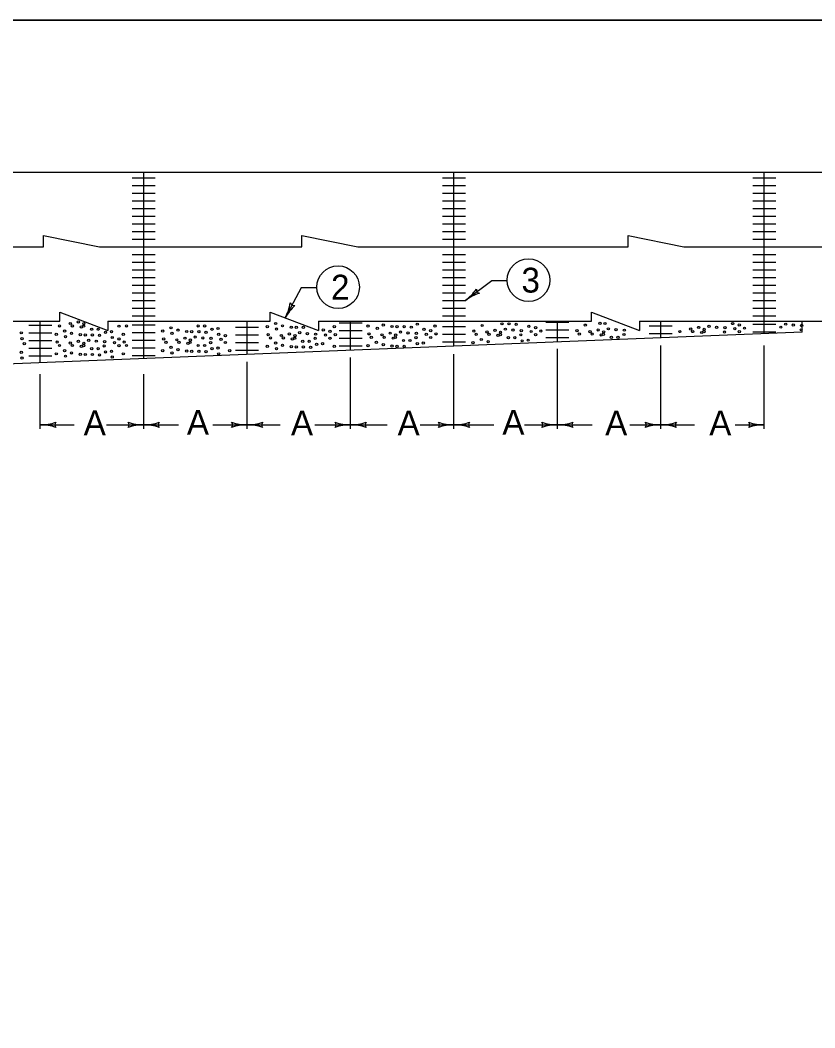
# Model space of a CAD drawing. Extents: x 1007 to 1035.5, y 1000.5 to 1021.5.
# Drawn here: x 1025.73 to 1032.14, y 1013.38 to 1021.5 of the extents above; entities that cross this region are included whole.
import ezdxf

# ---------------------------------------------------------------- set-up
doc = ezdxf.new("R2010")
doc.units = 0
for name, color, linetype in [('Level 1', 7, 'Continuous'), ('Level 10', 7, 'Continuous'), ('Level 11', 7, 'Continuous')]:
    doc.layers.add(name, color=color, linetype=linetype)

msp = doc.modelspace()

# ---------------------------------------------------------------- linework, layer by layer
at = {"layer": 'Level 1'}
for p, q in [((1025.2328, 1020.2749), (1035.1193, 1020.2749)), ((1026.7302, 1019.0749), (1026.7301, 1020.2749)), ((1029.2302, 1019.0749), (1029.2301, 1020.2749)), ((1031.7302, 1019.0749), (1031.7301, 1020.2749)), ((1026.6373, 1020.2311), (1026.8228, 1020.2311)), ((1026.6373, 1020.1693), (1026.8228, 1020.1693)), ((1029.1373, 1020.2311), (1029.3228, 1020.2311)), ((1029.1373, 1020.1693), (1029.3228, 1020.1693)), ((1031.6373, 1020.2311), (1031.8228, 1020.2311)), ((1031.6373, 1020.1693), (1031.8228, 1020.1693)), ((1026.6373, 1020.1075), (1026.8228, 1020.1074)), ((1029.1373, 1020.1075), (1029.3228, 1020.1074)), ((1031.6373, 1020.1075), (1031.8228, 1020.1074)), ((1026.6374, 1020.0457), (1026.8228, 1020.0457)), ((1029.1374, 1020.0457), (1029.3228, 1020.0457)), ((1031.6374, 1020.0457), (1031.8228, 1020.0457)), ((1026.6374, 1019.9838), (1026.8228, 1019.9839)), ((1029.1374, 1019.9838), (1029.3228, 1019.9839)), ((1031.6374, 1019.9838), (1031.8228, 1019.9839)), ((1026.6373, 1019.9221), (1026.8228, 1019.9221)), ((1026.6374, 1019.8603), (1026.8228, 1019.8603)), ((1029.1373, 1019.9221), (1029.3228, 1019.9221)), ((1029.1374, 1019.8603), (1029.3228, 1019.8603)), ((1031.6373, 1019.9221), (1031.8228, 1019.9221)), ((1031.6374, 1019.8603), (1031.8228, 1019.8603)), ((1025.9234, 1019.6749), (1025.9234, 1019.7649)), ((1025.9234, 1019.7649), (1026.3734, 1019.6749)), ((1026.6374, 1019.7984), (1026.8228, 1019.7985)), ((1028.0052, 1019.6749), (1028.0052, 1019.7649)), ((1028.0052, 1019.7649), (1028.4552, 1019.6749)), ((1029.1374, 1019.7984), (1029.3228, 1019.7985)), ((1030.633, 1019.6749), (1030.633, 1019.7649)), ((1030.633, 1019.7649), (1031.083, 1019.6749)), ((1031.6374, 1019.7984), (1031.8228, 1019.7985)), ((1026.6374, 1019.7367), (1026.8228, 1019.7368)), ((1029.1374, 1019.7367), (1029.3228, 1019.7368)), ((1031.6374, 1019.7367), (1031.8228, 1019.7368)), ((1025.2328, 1019.6749), (1025.9234, 1019.6749)), ((1026.3734, 1019.6749), (1028.0052, 1019.6749)), ((1026.6374, 1019.6132), (1026.8228, 1019.6131)), ((1028.4552, 1019.6749), (1030.633, 1019.6749)), ((1029.1374, 1019.6132), (1029.3228, 1019.6131)), ((1031.083, 1019.6749), (1033.0932, 1019.6749)), ((1031.6374, 1019.6132), (1031.8228, 1019.6131)), ((1026.6374, 1019.5513), (1026.8228, 1019.5513)), ((1029.1374, 1019.5513), (1029.3228, 1019.5513)), ((1031.6374, 1019.5513), (1031.8228, 1019.5513)), ((1026.6374, 1019.4895), (1026.8228, 1019.4895)), ((1029.1374, 1019.4895), (1029.3228, 1019.4895)), ((1031.6374, 1019.4895), (1031.8228, 1019.4895)), ((1026.6374, 1019.4278), (1026.8228, 1019.4277)), ((1026.6374, 1019.3658), (1026.8228, 1019.3659)), ((1029.1374, 1019.4278), (1029.3228, 1019.4277)), ((1029.1374, 1019.3658), (1029.3228, 1019.3659)), ((1029.5343, 1019.4008), (1029.3228, 1019.2423)), ((1029.6593, 1019.4008), (1029.5343, 1019.4008)), ((1031.6374, 1019.4278), (1031.8228, 1019.4277)), ((1031.6374, 1019.3658), (1031.8228, 1019.3659)), ((1026.6374, 1019.3041), (1026.8228, 1019.3041)), ((1027.9999, 1019.3446), (1027.8707, 1019.1025)), ((1028.1249, 1019.3446), (1027.9999, 1019.3446)), ((1029.1374, 1019.3041), (1029.3228, 1019.3041)), ((1031.6374, 1019.3041), (1031.8228, 1019.3041)), ((1026.6374, 1019.2423), (1026.8228, 1019.2423)), ((1029.1374, 1019.2423), (1029.3228, 1019.2423)), ((1031.6374, 1019.2423), (1031.8228, 1019.2423)), ((1026.0536, 1019.0749), (1026.0536, 1019.1478)), ((1026.0536, 1019.1478), (1026.4421, 1019.002)), ((1026.6374, 1019.1805), (1026.8228, 1019.1805)), ((1026.6375, 1019.1187), (1026.8229, 1019.1188)), ((1027.75, 1019.0749), (1027.75, 1019.1478)), ((1027.75, 1019.1478), (1028.1385, 1019.002)), ((1029.1374, 1019.1805), (1029.3228, 1019.1805)), ((1029.1375, 1019.1187), (1029.3229, 1019.1188)), ((1030.3374, 1019.0749), (1030.3374, 1019.1478)), ((1030.3374, 1019.1478), (1030.7259, 1019.002)), ((1031.6374, 1019.1805), (1031.8228, 1019.1805)), ((1031.6375, 1019.1187), (1031.8229, 1019.1188)), ((1025.2328, 1019.0749), (1026.0536, 1019.0749)), ((1025.8042, 1019.044), (1025.9895, 1019.0439)), ((1025.8969, 1018.7416), (1025.8968, 1019.0749)), ((1026.4421, 1019.0749), (1027.75, 1019.0749)), ((1026.4421, 1019.0749), (1026.4421, 1019.002)), ((1026.6375, 1019.0473), (1026.8228, 1019.0473)), ((1026.7303, 1018.7749), (1026.7302, 1019.0749)), ((1027.5636, 1018.8083), (1027.5635, 1019.0749)), ((1028.1385, 1019.0749), (1028.1385, 1019.002)), ((1028.1385, 1019.0749), (1030.3374, 1019.0749)), ((1028.3042, 1019.0621), (1028.4896, 1019.0622)), ((1028.3969, 1018.8416), (1028.3968, 1019.0749)), ((1029.1375, 1019.0337), (1029.3229, 1019.0338)), ((1029.2303, 1018.8749), (1029.2302, 1019.0749)), ((1029.9708, 1019.067), (1030.1563, 1019.0671)), ((1030.0636, 1018.9083), (1030.0635, 1019.0749)), ((1030.7259, 1019.0749), (1035.1193, 1019.0749)), ((1030.7259, 1019.0749), (1030.7259, 1019.002)), ((1030.8042, 1019.0386), (1030.9896, 1019.0387)), ((1030.8969, 1018.9416), (1030.8969, 1019.0749)), ((1031.6375, 1019.0519), (1031.8229, 1019.052)), ((1031.7303, 1018.9749), (1031.7303, 1019.0749)), ((1032.0353, 1018.9871), (1032.0353, 1019.0749)), ((1032.0353, 1018.9871), (1025.2328, 1018.715)), ((1025.8042, 1018.9821), (1025.9896, 1018.9822)), ((1026.6375, 1018.9854), (1026.8229, 1018.9855)), ((1027.4708, 1019.0288), (1027.6563, 1019.0288)), ((1027.4708, 1018.967), (1027.6563, 1018.9671)), ((1028.3042, 1019.0003), (1028.4896, 1019.0004)), ((1029.1375, 1018.9719), (1029.3229, 1018.972)), ((1029.9708, 1019.0053), (1030.1563, 1019.0053)), ((1030.8042, 1018.9768), (1030.9895, 1018.9768)), ((1031.6375, 1018.9902), (1031.8228, 1018.9901)), ((1025.8042, 1018.9203), (1025.9896, 1018.9204)), ((1026.6375, 1018.9237), (1026.8229, 1018.9238)), ((1027.4708, 1018.9053), (1027.6563, 1018.9053)), ((1028.3042, 1018.9386), (1028.4896, 1018.9387)), ((1028.3042, 1018.8768), (1028.4895, 1018.8768)), ((1029.1375, 1018.9102), (1029.3228, 1018.9101)), ((1029.9708, 1018.9435), (1030.1562, 1018.9434)), ((1030.8969, 1018.208), (1030.8969, 1018.8793)), ((1031.7303, 1018.208), (1031.7303, 1018.8793)), ((1025.8042, 1018.8586), (1025.9896, 1018.8587)), ((1025.8042, 1018.7968), (1025.9895, 1018.7968)), ((1026.6375, 1018.8619), (1026.8229, 1018.862)), ((1026.6375, 1018.8002), (1026.8228, 1018.8001)), ((1027.4708, 1018.8435), (1027.6562, 1018.8434)), ((1029.2303, 1018.208), (1029.2303, 1018.8091)), ((1030.0636, 1018.208), (1030.0636, 1018.8542)), ((1027.5636, 1018.208), (1027.5636, 1018.749)), ((1028.3969, 1018.208), (1028.3969, 1018.784)), ((1025.8969, 1018.208), (1025.8969, 1018.6488)), ((1026.7303, 1018.208), (1026.7303, 1018.6488)), ((1025.8969, 1018.2412), (1026.1691, 1018.2412)), ((1026.4297, 1018.2412), (1026.7303, 1018.2412)), ((1026.7303, 1018.2412), (1027.0098, 1018.2412)), ((1027.2861, 1018.2412), (1027.5636, 1018.2412)), ((1027.5636, 1018.2412), (1027.8283, 1018.2412)), ((1028.1096, 1018.2412), (1028.3969, 1018.2412)), ((1028.3969, 1018.2412), (1028.6927, 1018.2412)), ((1028.9586, 1018.2412), (1029.2303, 1018.2412)), ((1029.2303, 1018.2412), (1029.5519, 1018.2412)), ((1029.7974, 1018.2412), (1030.0636, 1018.2412)), ((1030.0636, 1018.2412), (1030.3448, 1018.2412)), ((1030.6465, 1018.2412), (1030.8969, 1018.2412)), ((1030.8969, 1018.2412), (1031.1682, 1018.2412)), ((1031.4956, 1018.2412), (1031.7303, 1018.2412))]:
    msp.add_line(p, q, dxfattribs=at)
for centre, radius in [((1028.2964, 1019.3499), 0.1716), ((1029.8308, 1019.4062), 0.1716), ((1026.0514, 1019.0371), 0.00903), ((1026.1387, 1019.057), 0.00903), ((1026.1554, 1019.0371), 0.00903), ((1026.2037, 1019.07), 0.00903), ((1026.2279, 1019.0297), 0.00903), ((1026.246, 1019.0353), 0.00903), ((1026.2478, 1019.0551), 0.00903), ((1026.5301, 1019.0353), 0.00903), ((1026.5914, 1019.0371), 0.00903), ((1027.1691, 1019.0371), 0.00903), ((1027.2211, 1019.0371), 0.00903), ((1027.7258, 1019.0309), 0.00903), ((1027.7927, 1019.0569), 0.00903), ((1027.8484, 1019.0383), 0.00903), ((1027.919, 1019.0272), 0.00903), ((1027.9594, 1019.0253), 0.00903), ((1028.017, 1019.0253), 0.00903), ((1028.2658, 1019.0309), 0.00903), ((1028.5377, 1019.0367), 0.00903), ((1028.6603, 1019.0441), 0.00903), ((1028.7309, 1019.0329), 0.00903), ((1028.7713, 1019.0311), 0.00903), ((1028.8289, 1019.0311), 0.00903), ((1028.8865, 1019.0273), 0.00903), ((1028.9347, 1019.0515), 0.00903), ((1029.0777, 1019.0367), 0.00903), ((1029.4572, 1019.0412), 0.00903), ((1029.6165, 1019.0542), 0.00903), ((1029.6741, 1019.0542), 0.00903), ((1029.7316, 1019.0504), 0.00903), ((1029.8337, 1019.0337), 0.00903), ((1030.2879, 1019.044), 0.00903), ((1030.4067, 1019.0588), 0.00903), ((1030.4471, 1019.057), 0.00903), ((1031.2025, 1019.0252), 0.00903), ((1031.2856, 1019.0344), 0.00903), ((1031.3469, 1019.027), 0.00903), ((1031.4137, 1019.0233), 0.00903), ((1031.475, 1019.0567), 0.00903), ((1031.5289, 1019.0456), 0.00903), ((1031.8644, 1019.0276), 0.00903), ((1031.9034, 1019.0518), 0.00903), ((1031.9647, 1019.0443), 0.00903), ((1032.0316, 1019.0406), 0.00903), ((1025.7438, 1018.9821), 0.00903), ((1026.0254, 1018.9703), 0.00903), ((1026.0923, 1018.9963), 0.00903), ((1026.0997, 1018.9517), 0.00903), ((1026.148, 1018.9777), 0.00903), ((1026.2186, 1018.9665), 0.00903), ((1026.259, 1018.9647), 0.00903), ((1026.311, 1019.0111), 0.00903), ((1026.3166, 1018.9647), 0.00903), ((1026.363, 1019.0111), 0.00903), ((1026.3741, 1018.9609), 0.00903), ((1026.4224, 1018.9851), 0.00903), ((1026.4707, 1018.9907), 0.00903), ((1026.4762, 1018.9442), 0.00903), ((1026.5654, 1018.9703), 0.00903), ((1026.8835, 1018.9963), 0.00903), ((1026.9504, 1019.0223), 0.00903), ((1026.9578, 1018.9777), 0.00903), ((1027.0061, 1019.0037), 0.00903), ((1027.0766, 1018.9925), 0.00903), ((1027.1171, 1018.9907), 0.00903), ((1027.1449, 1018.9479), 0.00903), ((1027.1746, 1018.9907), 0.00903), ((1027.2322, 1018.9869), 0.00903), ((1027.2805, 1019.0111), 0.00903), ((1027.3288, 1019.0167), 0.00903), ((1027.3343, 1018.9702), 0.00903), ((1027.3882, 1018.9591), 0.00903), ((1027.7332, 1018.9678), 0.00903), ((1027.8001, 1019.0123), 0.00903), ((1027.8391, 1018.9603), 0.00903), ((1027.9041, 1018.9733), 0.00903), ((1027.9482, 1018.9584), 0.00903), ((1027.9872, 1018.9826), 0.00903), ((1028.0486, 1018.9752), 0.00903), ((1028.1154, 1018.9714), 0.00903), ((1028.1766, 1019.0048), 0.00903), ((1028.1952, 1018.964), 0.00903), ((1028.2306, 1018.9938), 0.00903), ((1028.2732, 1018.9678), 0.00903), ((1028.5451, 1018.9735), 0.00903), ((1028.5637, 1018.9462), 0.00903), ((1028.6121, 1019.0181), 0.00903), ((1028.6511, 1018.9661), 0.00903), ((1028.6677, 1018.9462), 0.00903), ((1028.7161, 1018.9791), 0.00903), ((1028.7583, 1018.9443), 0.00903), ((1028.7601, 1018.9642), 0.00903), ((1028.7991, 1018.9883), 0.00903), ((1028.8605, 1018.9809), 0.00903), ((1028.9236, 1018.9424), 0.00903), ((1028.9273, 1018.9772), 0.00903), ((1028.9886, 1019.0106), 0.00903), ((1029.0071, 1018.9698), 0.00903), ((1029.0425, 1018.9995), 0.00903), ((1029.0425, 1018.9443), 0.00903), ((1029.0851, 1018.9735), 0.00903), ((1029.3903, 1018.9966), 0.00903), ((1029.4089, 1018.9693), 0.00903), ((1029.4962, 1018.9892), 0.00903), ((1029.5129, 1018.9693), 0.00903), ((1029.5612, 1019.0022), 0.00903), ((1029.5854, 1018.9618), 0.00903), ((1029.6035, 1018.9674), 0.00903), ((1029.6053, 1018.9873), 0.00903), ((1029.6443, 1019.0114), 0.00903), ((1029.6685, 1018.9433), 0.00903), ((1029.7056, 1019.004), 0.00903), ((1029.7205, 1018.9433), 0.00903), ((1029.7687, 1018.9655), 0.00903), ((1029.7725, 1019.0003), 0.00903), ((1029.8523, 1018.9928), 0.00903), ((1029.8876, 1019.0226), 0.00903), ((1029.8876, 1018.9674), 0.00903), ((1029.9303, 1018.9966), 0.00903), ((1030.221, 1018.9994), 0.00903), ((1030.2396, 1018.9721), 0.00903), ((1030.3269, 1018.992), 0.00903), ((1030.3436, 1018.9721), 0.00903), ((1030.3919, 1019.005), 0.00903), ((1030.4161, 1018.9647), 0.00903), ((1030.4341, 1018.9703), 0.00903), ((1030.436, 1018.9901), 0.00903), ((1030.475, 1019.0143), 0.00903), ((1030.4991, 1018.9461), 0.00903), ((1030.5363, 1019.0068), 0.00903), ((1030.5511, 1018.9461), 0.00903), ((1030.5994, 1018.9683), 0.00903), ((1030.6031, 1019.0031), 0.00903), ((1031.0501, 1018.9923), 0.00903), ((1031.1375, 1019.0122), 0.00903), ((1031.1541, 1018.9923), 0.00903), ((1031.2266, 1018.9848), 0.00903), ((1031.2447, 1018.9904), 0.00903), ((1031.2466, 1019.0103), 0.00903), ((1031.41, 1018.9885), 0.00903), ((1031.4936, 1019.0158), 0.00903), ((1031.5289, 1018.9904), 0.00903), ((1031.5716, 1019.0196), 0.00903), ((1032.0278, 1019.0058), 0.00903), ((1025.7493, 1018.9356), 0.00903), ((1025.7679, 1018.8948), 0.00903), ((1026.0328, 1018.9071), 0.00903), ((1026.0514, 1018.8798), 0.00903), ((1026.1387, 1018.8997), 0.00903), ((1026.1554, 1018.8798), 0.00903), ((1026.2037, 1018.9127), 0.00903), ((1026.2279, 1018.8723), 0.00903), ((1026.246, 1018.8779), 0.00903), ((1026.2478, 1018.8978), 0.00903), ((1026.2868, 1018.9219), 0.00903), ((1026.3481, 1018.9145), 0.00903), ((1026.4112, 1018.876), 0.00903), ((1026.415, 1018.9108), 0.00903), ((1026.4948, 1018.9033), 0.00903), ((1026.5301, 1018.9331), 0.00903), ((1026.5301, 1018.8779), 0.00903), ((1026.5728, 1018.9071), 0.00903), ((1026.5914, 1018.8798), 0.00903), ((1026.8909, 1018.9331), 0.00903), ((1026.9095, 1018.9058), 0.00903), ((1026.9504, 1018.8649), 0.00903), ((1026.9968, 1018.9257), 0.00903), ((1027.0135, 1018.9058), 0.00903), ((1027.0618, 1018.9387), 0.00903), ((1027.086, 1018.8983), 0.00903), ((1027.1041, 1018.9039), 0.00903), ((1027.1059, 1018.9238), 0.00903), ((1027.1691, 1018.8798), 0.00903), ((1027.2062, 1018.9405), 0.00903), ((1027.2211, 1018.8798), 0.00903), ((1027.2693, 1018.902), 0.00903), ((1027.2731, 1018.9368), 0.00903), ((1027.3529, 1018.9293), 0.00903), ((1027.3882, 1018.9039), 0.00903), ((1027.7258, 1018.8736), 0.00903), ((1027.7518, 1018.9404), 0.00903), ((1027.7927, 1018.8996), 0.00903), ((1027.8484, 1018.881), 0.00903), ((1027.8558, 1018.9404), 0.00903), ((1027.919, 1018.8698), 0.00903), ((1027.9283, 1018.933), 0.00903), ((1027.9464, 1018.9386), 0.00903), ((1027.9594, 1018.868), 0.00903), ((1028.0114, 1018.9144), 0.00903), ((1028.017, 1018.868), 0.00903), ((1028.0634, 1018.9144), 0.00903), ((1028.0746, 1018.8643), 0.00903), ((1028.1116, 1018.9367), 0.00903), ((1028.1228, 1018.8884), 0.00903), ((1028.1711, 1018.894), 0.00903), ((1028.2306, 1018.9386), 0.00903), ((1028.2658, 1018.8736), 0.00903), ((1028.5377, 1018.8793), 0.00903), ((1028.6046, 1018.9053), 0.00903), ((1028.6603, 1018.8868), 0.00903), ((1028.7309, 1018.8756), 0.00903), ((1028.7402, 1018.9388), 0.00903), ((1028.7713, 1018.8738), 0.00903), ((1028.8233, 1018.9202), 0.00903), ((1028.8289, 1018.8738), 0.00903), ((1028.8753, 1018.9202), 0.00903), ((1028.9347, 1018.8942), 0.00903), ((1028.9831, 1018.8998), 0.00903), ((1029.3829, 1018.9024), 0.00903), ((1029.4498, 1018.9284), 0.00903), ((1029.5055, 1018.9098), 0.00903), ((1029.7799, 1018.9173), 0.00903), ((1029.8282, 1018.9228), 0.00903), ((1025.7438, 1018.8248), 0.00903), ((1026.0254, 1018.8129), 0.00903), ((1026.0923, 1018.8389), 0.00903), ((1026.0997, 1018.7943), 0.00903), ((1026.148, 1018.8203), 0.00903), ((1026.2186, 1018.8092), 0.00903), ((1026.259, 1018.8073), 0.00903), ((1026.311, 1018.8538), 0.00903), ((1026.3166, 1018.8073), 0.00903), ((1026.363, 1018.8538), 0.00903), ((1026.3741, 1018.8036), 0.00903), ((1026.4224, 1018.8278), 0.00903), ((1026.4707, 1018.8333), 0.00903), ((1026.4762, 1018.7868), 0.00903), ((1026.5654, 1018.8129), 0.00903), ((1026.8835, 1018.8389), 0.00903), ((1026.9578, 1018.8203), 0.00903), ((1027.0061, 1018.8463), 0.00903), ((1027.0766, 1018.8352), 0.00903), ((1027.1171, 1018.8333), 0.00903), ((1027.1746, 1018.8333), 0.00903), ((1027.2322, 1018.8296), 0.00903), ((1027.2805, 1018.8538), 0.00903), ((1027.3288, 1018.8593), 0.00903), ((1027.3343, 1018.8128), 0.00903), ((1027.4235, 1018.8389), 0.00903), ((1027.8001, 1018.855), 0.00903), ((1025.7493, 1018.7783), 0.00903)]:
    msp.add_circle(centre, radius, dxfattribs=at)
for centre, radius, start, end in [((1029.0886, 1019.5549), 0.3906, 306.84822, 325.517), ((1029.5571, 1018.9297), 0.3906, 108.19538, 126.84211), ((1029.4417, 1019.3314), 0.0312, 175.62282, 257.73951), ((1027.5261, 1019.2865), 0.3906, 331.90193, 350.57071), ((1028.2153, 1018.9185), 0.3906, 133.24909, 151.89582), ((1027.9407, 1019.2335), 0.0312, 200.67653, 282.79322), ((1029.0886, 1019.5549), 0.3906, 306.83599, 306.84822), ((1027.5261, 1019.2865), 0.3906, 331.8897, 331.90193), ((1025.8969, 1018.6318), 0.3906, 269.98778, 270), ((1025.8969, 1018.6318), 0.3906, 270, 288.66878), ((1025.8969, 1017.8505), 0.3906, 71.34716, 89.99389), ((1026.0455, 1018.2411), 0.0312, 138.7746, 220.89129), ((1026.5817, 1018.2412), 0.0312, 318.7746, 40.89129), ((1026.7303, 1017.8505), 0.3906, 90, 108.66878), ((1026.7303, 1018.6318), 0.3906, 251.34716, 269.99389), ((1026.7303, 1018.6318), 0.3906, 269.98778, 270), ((1026.7303, 1018.6318), 0.3906, 270, 288.66878), ((1026.7303, 1017.8505), 0.3906, 89.98778, 90), ((1026.7303, 1017.8505), 0.3906, 71.34716, 89.99389), ((1026.8788, 1018.2411), 0.0312, 138.7746, 220.89129), ((1027.415, 1018.2412), 0.0312, 318.7746, 40.89129), ((1027.5636, 1017.8505), 0.3906, 90, 108.66878), ((1027.5636, 1018.6318), 0.3906, 251.34716, 269.99389), ((1027.5636, 1018.6318), 0.3906, 269.98778, 270), ((1027.5636, 1018.6318), 0.3906, 270, 288.66878), ((1027.5636, 1017.8505), 0.3906, 89.98778, 90), ((1027.5636, 1017.8505), 0.3906, 71.34716, 89.99389), ((1027.7121, 1018.2411), 0.0312, 138.7746, 220.89129), ((1028.2484, 1018.2412), 0.0312, 318.7746, 40.89129), ((1028.3969, 1017.8505), 0.3906, 90, 108.66878), ((1028.3969, 1018.6318), 0.3906, 251.34716, 269.99389), ((1028.3969, 1018.6318), 0.3906, 269.98778, 270), ((1028.3969, 1018.6318), 0.3906, 270, 288.66878), ((1028.3969, 1017.8505), 0.3906, 89.98778, 90), ((1028.3969, 1017.8505), 0.3906, 71.34716, 89.99389), ((1028.5455, 1018.2411), 0.0312, 138.7746, 220.89129), ((1029.0817, 1018.2412), 0.0312, 318.7746, 40.89129), ((1029.2303, 1017.8505), 0.3906, 90, 108.66878), ((1029.2303, 1018.6318), 0.3906, 251.34716, 269.99389), ((1029.2303, 1018.6318), 0.3906, 269.98778, 270), ((1029.2303, 1018.6318), 0.3906, 270, 288.66878), ((1029.2303, 1017.8505), 0.3906, 89.98778, 90), ((1029.2303, 1017.8505), 0.3906, 71.34716, 89.99389), ((1029.3788, 1018.2411), 0.0312, 138.7746, 220.89129), ((1029.915, 1018.2412), 0.0312, 318.7746, 40.89129), ((1030.0636, 1017.8505), 0.3906, 90, 108.66878), ((1030.0636, 1018.6318), 0.3906, 251.34716, 269.99389), ((1030.0636, 1018.6318), 0.3906, 269.98778, 270), ((1030.0636, 1018.6318), 0.3906, 270, 288.66878), ((1030.0636, 1017.8505), 0.3906, 89.98778, 90), ((1030.0636, 1017.8505), 0.3906, 71.34716, 89.99389), ((1030.2121, 1018.2411), 0.0312, 138.7746, 220.89129), ((1030.7484, 1018.2412), 0.0312, 318.7746, 40.89129), ((1030.8969, 1017.8505), 0.3906, 90, 108.66878), ((1030.8969, 1018.6318), 0.3906, 251.34716, 269.99389), ((1030.8969, 1018.6318), 0.3906, 269.98778, 270), ((1030.8969, 1018.6318), 0.3906, 270, 288.66878), ((1030.8969, 1017.8505), 0.3906, 89.98778, 90), ((1030.8969, 1017.8505), 0.3906, 71.34716, 89.99389), ((1031.0455, 1018.2411), 0.0312, 138.7746, 220.89129), ((1031.5817, 1018.2412), 0.0312, 318.7746, 40.89129), ((1031.7303, 1017.8505), 0.3906, 90, 108.66878), ((1031.7303, 1018.6318), 0.3906, 251.34716, 269.99389), ((1031.7303, 1017.8505), 0.3906, 89.98778, 90)]:
    msp.add_arc(centre, radius, start, end, dxfattribs=at)
at = {"layer": 'Level 10'}
msp.add_line((1007, 1021.5), (1035.5, 1021.5), dxfattribs=at)
at = {"layer": 'Level 11'}
msp.add_lwpolyline([(1007, 1000.5), (1035.5, 1000.5), (1035.5, 1021.5), (1007, 1021.5)], close=True, dxfattribs=at)

# ---------------------------------------------------------------- texts
at = {"layer": 'Level 1'}
for s, p in [('2', (1028.2397, 1019.2499)), ('3', (1029.7741, 1019.3062)), ('A', (1026.2464, 1018.1576)), ('A', (1027.0778, 1018.1609)), ('A', (1027.9166, 1018.1558)), ('A', (1028.7758, 1018.1558)), ('A', (1029.6198, 1018.1609)), ('A', (1030.4483, 1018.1558)), ('A', (1031.2872, 1018.1558))]:
    msp.add_text(s, height=0.2, dxfattribs=at).set_placement(p)

doc.saveas('drawing.dxf')
